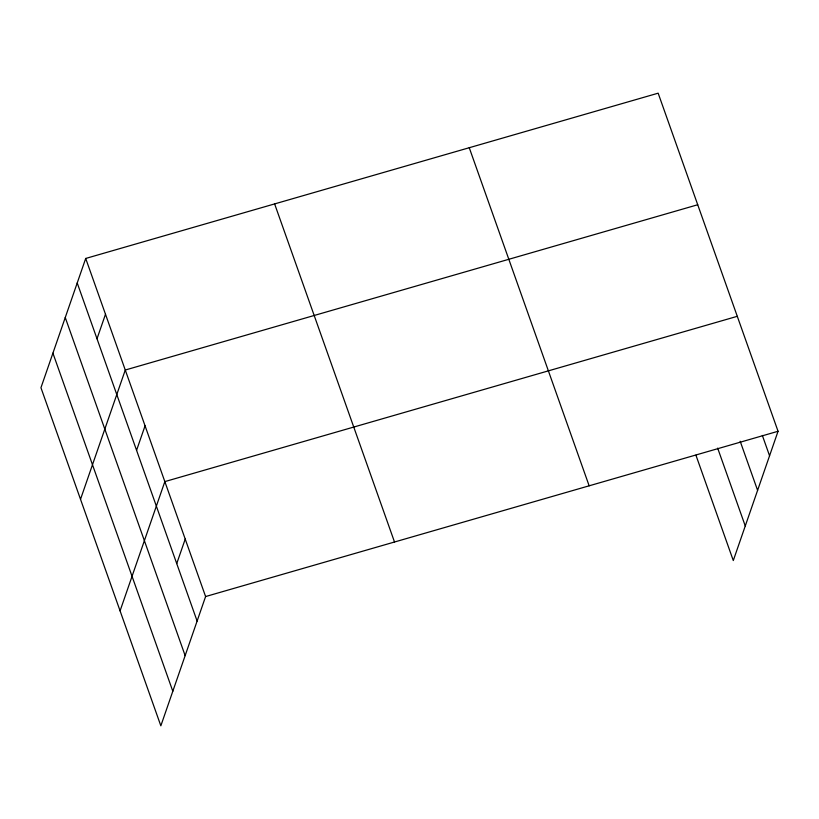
<?xml version="1.0" encoding="UTF-8"?>
<svg xmlns="http://www.w3.org/2000/svg" width="819" height="819" viewBox="0 0 819 819"><rect width="100%" height="100%" fill="white"/><g stroke="black" fill="none" stroke-linecap="round" stroke-linejoin="round"><path stroke-width="1.23" d="M85.708 258.456L40.95 387.725L160.841 725.818L205.6 596.549L85.708 258.456L658.159 93.182L778.05 431.275L733.292 560.544L695.925 455.169M97.011 338.759L105.497 314.24M80.518 499.293L125.276 370.024L697.727 204.75M136.568 450.327L145.055 425.819M120.076 610.872L164.844 481.603L737.284 316.318M176.74 563.585L185.227 539.076M205.6 596.549L778.05 431.275M762.346 435.432L769.563 455.784M740.181 441.257L757.595 490.356M717.659 448.136L745.259 525.972M469.256 147.727L589.148 485.81M274.621 203.921L394.512 542.004M77.221 282.975L197.113 621.058M65.254 317.537L185.145 655.63M52.918 353.153L172.809 691.246"/></g></svg>
